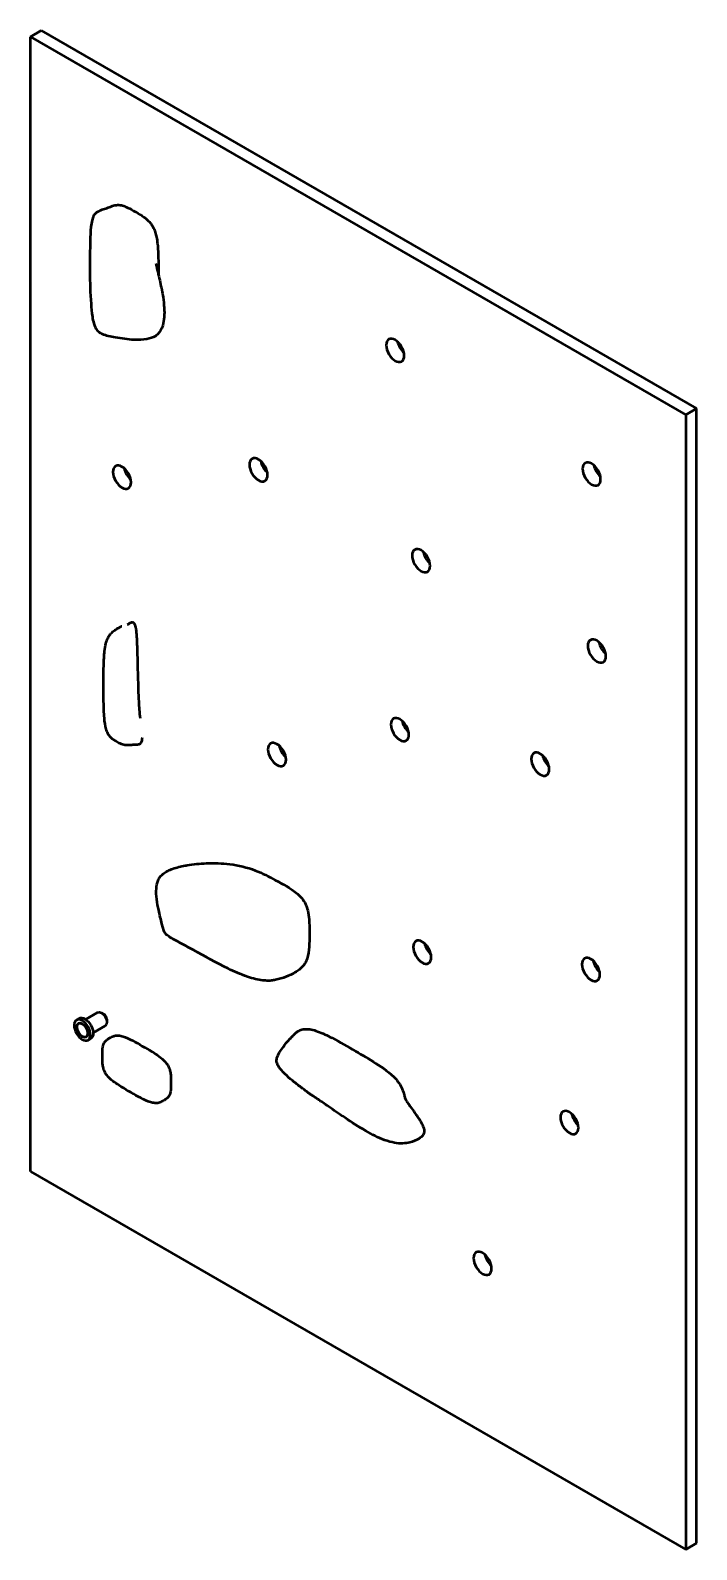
# Model space of a CAD drawing. Header units: millimetres. Extents: x 174 to 260, y 46 to 243.
import ezdxf

# ---------------------------------------------------------------- set-up
doc = ezdxf.new("R2010")
doc.units = ezdxf.units.MM
doc.header["$LTSCALE"] = 0.75
doc.layers.add('Visible', color=7, linetype='Continuous', lineweight=50)

msp = doc.modelspace()

# ---------------------------------------------------------------- linework, layer by layer
at = {"layer": 'Visible', "extrusion": (-0.707107, -0.408248, 0.57735)}
for p, q in [((175.53, 243.14, -7.51), (174.11, 242.32, -6.35)), ((174.11, 242.32, -6.35), (258.97, 193.33, 62.93)), ((174.11, 95.35, -110.27), (174.11, 242.32, -6.35)), ((175.53, 243.14, -7.51), (260.38, 194.15, 61.78)), ((260.38, 194.15, 61.78), (258.97, 193.33, 62.93)), ((258.97, 193.33, 62.93), (258.97, 46.36, -40.99)), ((260.38, 47.18, -42.15), (260.38, 194.15, 61.78)), ((180.09, 114.95, 56.4), (180.44, 115.15, 56.11)), ((181.25, 115.04, 55.65), (182.81, 115.95, 54.37)), ((182.25, 113.31, 55.65), (183.81, 114.21, 54.37)), ((183.67, 115.69, 54.37), (183.31, 115.9, 54.95)), ((184.02, 115.08, 54.37), (184.02, 114.67, 54.95)), ((181.59, 112.35, 56.4), (181.94, 112.56, 56.11)), ((174.11, 95.35, -110.27), (258.97, 46.36, -40.99)), ((258.97, 46.36, -40.99), (260.38, 47.18, -42.15))]:
    msp.add_line(p, q, dxfattribs=at)
at = {"layer": 'Visible', "extrusion": (0.707107, 0.408248, -0.57735)}
for centre, radius in [((63.99, 187.51, 225.71), 1.65), ((67.46, 120.21, 225.71), 1.65), ((59.44, 147.54, 225.71), 1.65), ((37.4, 211.78, 225.71), 1.65), ((38.72, 168.94, 225.71), 1.65), ((17.21, 192.93, 225.71), 1.65), ((21.15, 145.87, 225.71), 1.65), ((26.31, 119.2, 225.71), 1.65), ((8.19, 169.26, 225.71), 1.65), ((-5.26, 125.25, 225.71), 1.65), ((-18.13, 156.07, 225.71), 1.65), ((8.01, 169.27, 141.71), 1.5), ((8.01, 169.27, 141.71), 1), ((-33.91, 134.72, 225.71), 1.65), ((-44.08, 102.07, 225.71), 1.65)]:
    msp.add_circle(centre, radius, dxfattribs=at)
at = {"layer": 'Visible', "extrusion": (-0.707107, -0.408248, 0.57735)}
msp.add_circle((-8.01, 169.27, -141.71), 1, dxfattribs=at)
for centre, radius, start, end in [((-63.99, 187.51, -227.71), 1.65, 238.8277, 301.1723), ((-59.44, 147.54, -227.71), 1.65, 238.8277, 301.1723), ((-67.46, 120.21, -227.71), 1.65, 238.8277, 301.1723), ((-37.4, 211.78, -227.71), 1.65, 238.8277, 301.1723), ((-38.72, 168.94, -227.71), 1.65, 238.8277, 301.1723), ((-17.21, 192.93, -227.71), 1.65, 238.8277, 301.1723), ((-21.15, 145.87, -227.71), 1.65, 238.8277, 301.1723), ((-26.31, 119.2, -227.71), 1.65, 238.8277, 301.1723), ((-8.19, 169.26, -227.71), 1.65, 238.8277, 301.1723), ((5.26, 125.25, -227.71), 1.65, 238.8277, 301.1723), ((18.13, 156.07, -227.71), 1.65, 238.8277, 301.1723), ((-8.01, 169.27, -145.71), 0.5, 45, 135), ((33.91, 134.72, -227.71), 1.65, 238.8277, 301.1723), ((44.08, 102.07, -227.71), 1.65, 238.8277, 301.1723)]:
    msp.add_arc(centre, radius, start, end, dxfattribs=at)
at = {"layer": 'Visible', "extrusion": (0.707107, 0.408248, -0.57735)}
for centre, radius in [((8.01, 169.27, 142.21), 1.5), ((8.01, 169.27, 145.21), 1)]:
    msp.add_arc(centre, radius, 0, 180, dxfattribs=at)
at = {"layer": 'Visible'}
for points, knots in [([(182.87, 219.68, -5.15), (182.94, 219.72, -5.14), (183.01, 219.76, -5.13), (183.19, 219.84, -5.14), (183.29, 219.88, -5.15), (183.61, 219.99, -5.21), (183.82, 220.06, -5.29), (184.12, 220.16, -5.44), (184.22, 220.19, -5.51), (184.42, 220.27, -5.66), (184.54, 220.31, -5.72), (184.72, 220.38, -5.79), (184.79, 220.41, -5.81), (184.99, 220.47, -5.83), (185.12, 220.5, -5.83), (185.35, 220.53, -5.78), (185.45, 220.54, -5.75), (185.67, 220.53, -5.65), (185.79, 220.51, -5.59), (186.11, 220.44, -5.41), (186.3, 220.37, -5.29), (186.82, 220.14, -4.93), (187.14, 219.96, -4.69), (187.82, 219.57, -4.15), (188.19, 219.37, -3.85), (188.86, 218.92, -3.43), (189.16, 218.69, -3.28), (189.55, 218.29, -3.17), (189.67, 218.14, -3.15), (189.91, 217.8, -3.15), (190.03, 217.59, -3.18), (190.16, 217.31, -3.23), (190.19, 217.23, -3.25), (190.21, 217.16, -3.27)], [0, 0, 0, 0, 0.245494, 0.245494, 0.581121, 0.581121, 1.262702, 1.262702, 1.645893, 1.645893, 2.043058, 2.043058, 2.276237, 2.276237, 2.660447, 2.660447, 2.984312, 2.984312, 3.388925, 3.388925, 4.096166, 4.096166, 5.411177, 5.411177, 6.946444, 6.946444, 8.12673, 8.12673, 8.676003, 8.676003, 9.391431, 9.391431, 9.629002, 9.629002, 9.629002, 9.629002]), ([(182.37, 205.15, -15.51), (182.28, 205.46, -15.35), (182.23, 205.75, -15.14), (182.1, 206.61, -14.55), (182.05, 207.17, -14.15), (181.9, 209.11, -12.78), (181.87, 210.48, -11.8), (181.84, 213.05, -9.96), (181.85, 214.24, -9.1), (181.93, 216.62, -7.36), (181.89, 217.84, -6.46), (182.28, 218.98, -5.61)], [0, 0, 0, 0, 1.083417, 1.083417, 3.151103, 3.151103, 8.205975, 8.205975, 12.620974, 12.620974, 17.056278, 17.056278, 17.056278, 17.056278]), ([(182.28, 218.98, -5.61), (182.32, 219.1, -5.51), (182.37, 219.22, -5.41), (182.49, 219.4, -5.28), (182.56, 219.46, -5.24), (182.68, 219.56, -5.2), (182.74, 219.6, -5.18), (182.82, 219.65, -5.16), (182.85, 219.67, -5.16), (182.87, 219.68, -5.15)], [0, 0, 0, 0, 0.481013, 0.481013, 0.756302, 0.756302, 0.97771, 0.97771, 1.058541, 1.058541, 1.058541, 1.058541]), ([(190.21, 217.16, -3.27), (190.26, 217.05, -3.31), (190.29, 216.94, -3.36), (190.39, 216.62, -3.52), (190.43, 216.41, -3.62), (190.59, 215.56, -4.05), (190.63, 214.93, -4.42), (190.7, 213.39, -5.4), (190.69, 212.48, -6.03), (190.69, 211.55, -6.68), (190.69, 211.52, -6.7), (190.69, 211.49, -6.72)], [0, 0, 0, 0, 0.380329, 0.380329, 1.101522, 1.101522, 3.271235, 3.271235, 6.58226, 6.58226, 6.692246, 6.692246, 6.692246, 6.692246]), ([(190.36, 212.91, -2.87), (190.36, 212.91, -2.84), (190.36, 212.91, -2.82), (190.37, 212.9, -2.74), (190.37, 212.88, -2.7), (190.38, 212.83, -2.62), (190.39, 212.8, -2.59), (190.4, 212.74, -2.52), (190.41, 212.69, -2.49), (190.43, 212.59, -2.43), (190.45, 212.52, -2.4), (190.49, 212.35, -2.35), (190.51, 212.24, -2.33), (190.58, 211.94, -2.29), (190.63, 211.75, -2.29), (190.76, 211.21, -2.32), (190.84, 210.86, -2.38), (191.06, 209.85, -2.62), (191.19, 209.2, -2.85), (191.43, 207.66, -3.52), (191.5, 206.77, -4.01), (191.41, 205.6, -4.89), (191.35, 205.24, -5.2), (191.11, 204.44, -6.03), (190.87, 204.03, -6.58), (190.48, 203.68, -7.29), (190.39, 203.61, -7.43), (190.3, 203.55, -7.58)], [20.573225, 20.573225, 20.573225, 20.573225, 20.65386, 20.65386, 20.798262, 20.798262, 20.927794, 20.927794, 21.081856, 21.081856, 21.298631, 21.298631, 21.639476, 21.639476, 22.225254, 22.225254, 23.308385, 23.308385, 25.402203, 25.402203, 28.388748, 28.388748, 29.806612, 29.806612, 31.919633, 31.919633, 32.456042, 32.456042, 32.456042, 32.456042]), ([(190.3, 203.55, -7.58), (189.98, 203.34, -8.11), (189.59, 203.22, -8.65), (188.68, 203.04, -9.87), (188.13, 203.03, -10.55), (186.77, 203.09, -12.15), (185.95, 203.21, -13.07), (184.81, 203.42, -14.3), (184.51, 203.48, -14.63), (183.95, 203.6, -15.19), (183.71, 203.66, -15.43), (183.36, 203.81, -15.68), (183.27, 203.86, -15.74), (183.12, 203.95, -15.81), (183.06, 204, -15.83), (182.93, 204.11, -15.86), (182.86, 204.19, -15.86), (182.74, 204.35, -15.84), (182.69, 204.42, -15.83), (182.57, 204.63, -15.76), (182.51, 204.76, -15.71), (182.43, 204.98, -15.61), (182.4, 205.07, -15.56), (182.37, 205.15, -15.51)], [0, 0, 0, 0, 1.985732, 1.985732, 4.603565, 4.603565, 8.298263, 8.298263, 9.660598, 9.660598, 10.68625, 10.68625, 11.025423, 11.025423, 11.256045, 11.256045, 11.566028, 11.566028, 11.844135, 11.844135, 12.307995, 12.307995, 12.608196, 12.608196, 12.608196, 12.608196]), ([(183.9, 163.73, -45.96), (183.95, 163.94, -45.82), (184.03, 164.17, -45.71), (184.19, 164.51, -45.56), (184.27, 164.64, -45.51), (184.42, 164.87, -45.44), (184.5, 164.96, -45.42), (184.72, 165.2, -45.38), (184.88, 165.33, -45.39), (185.18, 165.54, -45.47), (185.32, 165.63, -45.53), (185.59, 165.78, -45.7), (185.72, 165.87, -45.78), (185.9, 165.96, -45.83), (185.92, 165.97, -45.83), (185.95, 165.98, -45.84)], [0, 0, 0, 0, 0.774542, 0.774542, 1.243858, 1.243858, 1.613456, 1.613456, 2.216366, 2.216366, 2.742104, 2.742104, 3.26655, 3.26655, 3.35081, 3.35081, 3.35081, 3.35081]), ([(186.7, 166.18, -43.42), (186.7, 166.18, -43.34), (186.7, 166.18, -43.26), (186.73, 166.2, -42.89), (186.79, 166.24, -42.61), (186.98, 166.36, -41.96), (187.11, 166.45, -41.59), (187.3, 166.48, -41.09), (187.35, 166.48, -40.96), (187.43, 166.44, -40.79), (187.44, 166.43, -40.75), (187.48, 166.4, -40.68), (187.5, 166.39, -40.65), (187.55, 166.33, -40.57), (187.57, 166.29, -40.53), (187.62, 166.2, -40.48), (187.64, 166.15, -40.46), (187.67, 166.05, -40.44), (187.69, 166, -40.44), (187.72, 165.89, -40.45), (187.73, 165.82, -40.46), (187.77, 165.61, -40.51), (187.79, 165.47, -40.55), (187.84, 165.05, -40.72), (187.86, 164.78, -40.86), (187.87, 164.54, -41.04)], [6.200335, 6.200335, 6.200335, 6.200335, 6.435892, 6.435892, 7.315826, 7.315826, 8.502743, 8.502743, 8.917548, 8.917548, 9.060341, 9.060341, 9.177616, 9.177616, 9.368989, 9.368989, 9.531882, 9.531882, 9.677502, 9.677502, 9.89012, 9.89012, 10.334345, 10.334345, 11.237335, 11.237335, 11.237335, 11.237335]), ([(187.87, 164.54, -41.04), (187.89, 164.33, -41.21), (187.89, 164.15, -41.42), (187.91, 163.7, -41.97), (187.92, 163.44, -42.32), (187.95, 162.54, -43.29), (187.97, 161.89, -43.89), (188.01, 160.09, -45.46), (188.04, 158.89, -46.39), (188.09, 157.22, -47.98), (188.11, 156.7, -48.6), (188.18, 155.55, -50.01), (188.23, 154.82, -50.73), (188.31, 154.04, -51.38)], [0, 0, 0, 0, 0.807371, 0.807371, 2.134916, 2.134916, 4.772572, 4.772572, 9.304452, 9.304452, 11.70842, 11.70842, 14.760392, 14.760392, 14.760392, 14.760392]), ([(183.94, 152.62, -53.49), (183.8, 153.09, -53.19), (183.73, 153.58, -52.9), (183.63, 154.76, -52.09), (183.61, 155.47, -51.6), (183.58, 157.76, -50), (183.57, 159.34, -48.87), (183.63, 161.53, -47.36), (183.66, 162.13, -46.94), (183.73, 162.74, -46.55)], [0, 0, 0, 0, 1.713684, 1.713684, 4.293457, 4.293457, 10.107248, 10.107248, 12.296055, 12.296055, 12.296055, 12.296055]), ([(187.39, 150.59, -52.59), (187.31, 150.58, -52.68), (187.21, 150.57, -52.77), (186.99, 150.55, -52.9), (186.87, 150.54, -52.96), (186.57, 150.53, -53.06), (186.4, 150.54, -53.12), (186, 150.63, -53.27), (185.78, 150.73, -53.37), (185.48, 150.88, -53.55), (185.39, 150.94, -53.62), (185.16, 151.07, -53.8), (185.01, 151.15, -53.89), (184.79, 151.31, -53.96), (184.73, 151.36, -53.97), (184.57, 151.49, -53.98), (184.49, 151.58, -53.97), (184.33, 151.77, -53.92), (184.26, 151.88, -53.88), (184.11, 152.14, -53.76), (184.04, 152.31, -53.68), (183.97, 152.52, -53.55), (183.95, 152.57, -53.52), (183.94, 152.62, -53.49)], [0, 0, 0, 0, 0.374993, 0.374993, 0.776961, 0.776961, 1.324562, 1.324562, 2.084347, 2.084347, 2.465064, 2.465064, 3.04185, 3.04185, 3.288933, 3.288933, 3.656352, 3.656352, 4.048019, 4.048019, 4.633702, 4.633702, 4.818694, 4.818694, 4.818694, 4.818694]), ([(188.56, 151.36, -52.78), (188.56, 151.3, -52.74), (188.55, 151.23, -52.7), (188.53, 151.12, -52.6), (188.52, 151.07, -52.54), (188.49, 150.97, -52.39), (188.46, 150.92, -52.3), (188.41, 150.83, -52.13), (188.38, 150.78, -52.05), (188.32, 150.73, -51.94), (188.3, 150.71, -51.91), (188.25, 150.68, -51.86), (188.23, 150.67, -51.84), (188.19, 150.65, -51.82), (188.17, 150.65, -51.82), (188.14, 150.64, -51.81), (188.13, 150.63, -51.82), (188.09, 150.63, -51.82), (188.08, 150.62, -51.83), (188.04, 150.62, -51.84), (188.02, 150.61, -51.85), (187.97, 150.61, -51.89), (187.95, 150.61, -51.91), (187.87, 150.6, -51.99), (187.83, 150.6, -52.04), (187.65, 150.6, -52.26), (187.53, 150.6, -52.43), (187.39, 150.59, -52.59)], [0, 0, 0, 0, 0.227085, 0.227085, 0.45651, 0.45651, 0.77294, 0.77294, 1.061415, 1.061415, 1.17883, 1.17883, 1.27768, 1.27768, 1.320546, 1.320546, 1.375515, 1.375515, 1.426789, 1.426789, 1.493551, 1.493551, 1.600328, 1.600328, 1.810463, 1.810463, 2.440617, 2.440617, 2.440617, 2.440617]), ([(188.57, 151.49, -52.88), (188.57, 151.48, -52.88), (188.57, 151.48, -52.88), (188.57, 151.44, -52.85), (188.56, 151.4, -52.81), (188.56, 151.36, -52.78)], [17.8400094, 17.8400094, 17.8400094, 17.8400094, 17.8502654, 17.8502654, 18.0013781, 18.0013781, 18.0013781, 18.0013781]), ([(190.48, 130.6, 31.88), (190.42, 131.05, 31.95), (190.39, 131.51, 32.04), (190.45, 132.33, 32.19), (190.51, 132.69, 32.27), (190.72, 133.19, 32.36), (190.82, 133.36, 32.39), (191.05, 133.65, 32.39), (191.18, 133.78, 32.38), (191.5, 134.04, 32.33), (191.7, 134.17, 32.35), (192.11, 134.38, 32.34), (192.32, 134.47, 32.33), (193.06, 134.73, 32.33), (193.61, 134.86, 32.37), (194.23, 134.97, 32.46), (194.32, 134.99, 32.47), (194.4, 135, 32.49)], [0, 0, 0, 0, 1.393918, 1.393918, 2.491571, 2.491571, 3.059139, 3.059139, 3.602564, 3.602564, 4.309004, 4.309004, 4.992357, 4.992357, 6.65439, 6.65439, 6.91771, 6.91771, 6.91771, 6.91771]), ([(194.4, 135, 32.49), (195.25, 135.14, 32.64), (196.09, 135.22, 32.89), (197.93, 135.3, 33.54), (198.95, 135.27, 33.95), (201.08, 135.01, 34.95), (202.18, 134.73, 35.61), (204.14, 133.98, 36.9), (205, 133.53, 37.6), (206.77, 132.57, 39.13), (207.77, 132.08, 39.95), (208.7, 131.28, 40.52)], [0, 0, 0, 0, 2.619044, 2.619044, 5.865734, 5.865734, 9.742153, 9.742153, 13.271211, 13.271211, 17.331859, 17.331859, 17.331859, 17.331859]), ([(199.73, 121.61, 36.78), (198.18, 122.36, 35.83), (196.71, 123.18, 34.83), (194.34, 124.5, 33.14), (193.42, 124.98, 32.46), (192.33, 125.6, 31.58), (192.13, 125.72, 31.41), (191.87, 125.9, 31.17), (191.81, 125.95, 31.1), (191.69, 126.05, 31), (191.65, 126.1, 30.96), (191.57, 126.2, 30.9), (191.54, 126.24, 30.88), (191.46, 126.37, 30.85), (191.42, 126.47, 30.85), (191.35, 126.65, 30.87), (191.32, 126.75, 30.89), (191.24, 127.03, 30.96), (191.2, 127.23, 31.02), (191.01, 128, 31.28), (190.86, 128.58, 31.46), (190.63, 129.64, 31.7), (190.54, 130.11, 31.81), (190.48, 130.6, 31.88)], [0, 0, 0, 0, 5.87109, 5.87109, 9.59778, 9.59778, 10.45943, 10.45943, 10.782672, 10.782672, 11.014691, 11.014691, 11.187617, 11.187617, 11.486242, 11.486242, 11.780605, 11.780605, 12.405246, 12.405246, 14.277261, 14.277261, 15.753244, 15.753244, 15.753244, 15.753244]), ([(208.7, 131.28, 40.52), (208.89, 131.11, 40.64), (209.08, 130.93, 40.75), (209.44, 130.5, 40.87), (209.61, 130.23, 40.87), (209.87, 129.69, 40.84), (209.96, 129.42, 40.77), (210.02, 129.16, 40.67)], [0, 0, 0, 0, 0.82592, 0.82592, 1.749542, 1.749542, 2.604174, 2.604174, 2.604174, 2.604174]), ([(210.02, 129.16, 40.67), (210.11, 128.77, 40.52), (210.17, 128.38, 40.33), (210.24, 127.42, 39.8), (210.24, 126.86, 39.43), (210.24, 125.33, 38.37), (210.29, 124.32, 37.69), (209.99, 123.05, 37.1), (209.92, 122.83, 37), (209.76, 122.47, 36.91), (209.69, 122.34, 36.88), (209.55, 122.11, 36.86), (209.48, 122.01, 36.86), (209.29, 121.8, 36.89), (209.18, 121.68, 36.92), (208.89, 121.43, 37.04), (208.71, 121.3, 37.1), (208.3, 121.05, 37.31), (208.06, 120.92, 37.45), (207.4, 120.62, 37.89), (207.01, 120.47, 38.25), (206.34, 120.26, 38.66), (206.1, 120.19, 38.77), (205.69, 120.11, 38.9), (205.52, 120.08, 38.94), (205.08, 120.04, 38.99), (204.81, 120.04, 38.99), (204.43, 120.06, 38.97), (204.31, 120.06, 38.95), (204.2, 120.08, 38.94)], [0, 0, 0, 0, 1.284867, 1.284867, 3.30094, 3.30094, 6.865333, 6.865333, 7.606082, 7.606082, 8.06398, 8.06398, 8.417934, 8.417934, 8.917437, 8.917437, 9.597396, 9.597396, 10.505528, 10.505528, 12.147952, 12.147952, 12.939224, 12.939224, 13.468696, 13.468696, 14.27442, 14.27442, 14.616467, 14.616467, 14.616467, 14.616467]), ([(204.2, 120.08, 38.94), (203.87, 120.11, 38.89), (203.56, 120.17, 38.78), (202.9, 120.33, 38.51), (202.55, 120.44, 38.34), (201.34, 120.86, 37.75), (200.52, 121.23, 37.27), (199.73, 121.61, 36.78)], [0, 0, 0, 0, 1.000345, 1.000345, 2.203022, 2.203022, 5.231309, 5.231309, 5.231309, 5.231309]), ([(184.04, 107.76, -84.46), (183.97, 107.85, -84.49), (183.9, 107.94, -84.5), (183.77, 108.17, -84.52), (183.7, 108.31, -84.52), (183.58, 108.64, -84.49), (183.54, 108.83, -84.44), (183.47, 109.2, -84.3), (183.46, 109.39, -84.21), (183.43, 109.87, -83.94), (183.44, 110.16, -83.73), (183.44, 110.8, -83.29), (183.44, 111.15, -83.06), (183.53, 111.61, -82.77), (183.55, 111.72, -82.7), (183.64, 111.93, -82.58), (183.69, 112.04, -82.53), (183.8, 112.18, -82.47), (183.84, 112.23, -82.46), (183.95, 112.34, -82.44), (184.02, 112.39, -82.45), (184.15, 112.49, -82.48), (184.22, 112.53, -82.51), (184.31, 112.59, -82.56), (184.35, 112.61, -82.59), (184.46, 112.67, -82.68), (184.54, 112.72, -82.73), (184.72, 112.8, -82.78), (184.81, 112.84, -82.79), (184.98, 112.9, -82.78), (185.06, 112.92, -82.76), (185.17, 112.94, -82.73), (185.19, 112.94, -82.72), (185.21, 112.95, -82.71)], [0, 0, 0, 0, 0.346684, 0.346684, 0.798324, 0.798324, 1.394406, 1.394406, 2.011181, 2.011181, 3.067642, 3.067642, 4.327229, 4.327229, 4.715776, 4.715776, 5.098002, 5.098002, 5.29801, 5.29801, 5.548483, 5.548483, 5.791765, 5.791765, 5.934663, 5.934663, 6.251047, 6.251047, 6.536483, 6.536483, 6.798897, 6.798897, 6.869469, 6.869469, 6.869469, 6.869469]), ([(185.21, 112.95, -82.71), (185.31, 112.96, -82.67), (185.41, 112.96, -82.64), (185.62, 112.95, -82.54), (185.72, 112.93, -82.48), (186.02, 112.87, -82.28), (186.2, 112.8, -82.15), (186.82, 112.57, -81.69), (187.24, 112.35, -81.36), (188.5, 111.65, -80.36), (189.34, 111.18, -79.66), (190.44, 110.48, -78.81), (190.71, 110.3, -78.61), (191.23, 109.89, -78.26), (191.48, 109.67, -78.06), (191.71, 109.38, -77.96)], [0, 0, 0, 0, 0.321159, 0.321159, 0.684148, 0.684148, 1.392788, 1.392788, 3.104355, 3.104355, 6.669685, 6.669685, 7.781743, 7.781743, 8.92024, 8.92024, 8.92024, 8.92024]), ([(207.16, 111.89, -50.15), (207.21, 111.95, -50.12), (207.26, 112.01, -50.09), (207.35, 112.11, -50.06), (207.4, 112.16, -50.05), (207.49, 112.25, -50.06), (207.53, 112.3, -50.08), (207.64, 112.42, -50.13), (207.71, 112.49, -50.18), (207.78, 112.57, -50.26), (207.8, 112.59, -50.28), (207.82, 112.61, -50.3)], [0, 0, 0, 0, 0.235758, 0.235758, 0.433273, 0.433273, 0.633466, 0.633466, 0.94229, 0.94229, 1.038996, 1.038996, 1.038996, 1.038996]), ([(207.82, 112.61, -50.3), (207.87, 112.66, -50.36), (207.92, 112.72, -50.41), (208.02, 112.82, -50.56), (208.08, 112.88, -50.66), (208.19, 112.99, -50.9), (208.25, 113.04, -51.07), (208.33, 113.13, -51.3), (208.36, 113.16, -51.37), (208.43, 113.23, -51.5), (208.48, 113.28, -51.56), (208.58, 113.37, -51.65), (208.64, 113.41, -51.67), (208.75, 113.49, -51.71), (208.81, 113.53, -51.71), (208.96, 113.61, -51.71), (209.04, 113.65, -51.7), (209.23, 113.71, -51.66), (209.33, 113.74, -51.62), (209.56, 113.78, -51.52), (209.69, 113.79, -51.47), (209.82, 113.79, -51.41)], [0, 0, 0, 0, 0.284408, 0.284408, 0.634288, 0.634288, 1.172907, 1.172907, 1.410875, 1.410875, 1.679088, 1.679088, 1.895108, 1.895108, 2.116431, 2.116431, 2.384228, 2.384228, 2.724889, 2.724889, 3.144499, 3.144499, 3.144499, 3.144499]), ([(209.82, 113.79, -51.41), (210.05, 113.79, -51.31), (210.26, 113.76, -51.18), (210.75, 113.67, -50.85), (211.02, 113.58, -50.65), (211.94, 113.25, -49.97), (212.56, 112.95, -49.47), (214.21, 112.09, -48.16), (215.21, 111.5, -47.35), (217.09, 110.41, -45.82), (217.98, 109.9, -45.1), (219.76, 108.77, -43.72), (220.67, 108.18, -42.96), (221.46, 107.28, -42.54)], [0, 0, 0, 0, 0.743467, 0.743467, 1.786363, 1.786363, 4.335729, 4.335729, 8.579468, 8.579468, 12.334311, 12.334311, 16.135887, 16.135887, 16.135887, 16.135887]), ([(209.43, 106.03, -51.6), (209.41, 106.05, -51.58), (209.39, 106.06, -51.56), (209.33, 106.1, -51.54), (209.3, 106.13, -51.53), (209.22, 106.19, -51.52), (209.17, 106.23, -51.52), (209.01, 106.35, -51.52), (208.9, 106.43, -51.54), (208.55, 106.71, -51.61), (208.3, 106.9, -51.69), (207.72, 107.38, -51.88), (207.39, 107.67, -52.01), (206.89, 108.16, -52.17), (206.71, 108.35, -52.23), (206.45, 108.66, -52.28), (206.36, 108.78, -52.29), (206.21, 109.01, -52.28), (206.14, 109.13, -52.27), (206.07, 109.32, -52.22), (206.04, 109.39, -52.19), (206, 109.55, -52.12), (205.99, 109.65, -52.06), (206, 109.85, -51.93), (206.01, 109.94, -51.85), (206.07, 110.17, -51.64), (206.13, 110.3, -51.51), (206.31, 110.66, -51.14), (206.46, 110.88, -50.9), (206.79, 111.36, -50.47), (206.96, 111.63, -50.28), (207.16, 111.89, -50.15)], [0, 0, 0, 0, 0.094574, 0.094574, 0.211091, 0.211091, 0.409292, 0.409292, 0.805824, 0.805824, 1.782395, 1.782395, 3.136015, 3.136015, 3.934093, 3.934093, 4.367825, 4.367825, 4.777911, 4.777911, 4.994176, 4.994176, 5.333694, 5.333694, 5.709054, 5.709054, 6.272115, 6.272115, 7.35399, 7.35399, 8.435602, 8.435602, 8.435602, 8.435602]), ([(191.71, 109.38, -77.96), (191.78, 109.3, -77.93), (191.85, 109.2, -77.92), (191.98, 108.97, -77.9), (192.05, 108.83, -77.9), (192.17, 108.51, -77.93), (192.22, 108.32, -77.99), (192.28, 107.94, -78.12), (192.29, 107.76, -78.21), (192.32, 107.27, -78.49), (192.32, 106.98, -78.69), (192.31, 106.35, -79.13), (192.31, 105.99, -79.36), (192.23, 105.53, -79.65), (192.2, 105.43, -79.72), (192.12, 105.21, -79.84), (192.06, 105.11, -79.89), (191.95, 104.96, -79.95), (191.91, 104.91, -79.97), (191.8, 104.8, -79.98), (191.73, 104.75, -79.98), (191.6, 104.66, -79.94), (191.54, 104.62, -79.92), (191.44, 104.56, -79.86), (191.4, 104.54, -79.83), (191.29, 104.48, -79.75), (191.21, 104.43, -79.7), (191.04, 104.34, -79.64), (190.95, 104.3, -79.64), (190.77, 104.24, -79.65), (190.69, 104.22, -79.66), (190.58, 104.2, -79.7), (190.56, 104.2, -79.7), (190.54, 104.2, -79.71)], [0, 0, 0, 0, 0.346684, 0.346684, 0.798324, 0.798324, 1.394406, 1.394406, 2.011181, 2.011181, 3.067642, 3.067642, 4.327229, 4.327229, 4.715776, 4.715776, 5.098002, 5.098002, 5.29801, 5.29801, 5.548483, 5.548483, 5.791765, 5.791765, 5.934663, 5.934663, 6.251047, 6.251047, 6.536483, 6.536483, 6.798897, 6.798897, 6.869469, 6.869469, 6.869469, 6.869469]), ([(190.54, 104.2, -79.71), (190.44, 104.19, -79.75), (190.34, 104.19, -79.78), (190.13, 104.2, -79.88), (190.03, 104.21, -79.95), (189.74, 104.28, -80.14), (189.55, 104.34, -80.27), (188.93, 104.58, -80.73), (188.51, 104.8, -81.06), (187.25, 105.49, -82.07), (186.41, 105.96, -82.77), (185.31, 106.67, -83.61), (185.05, 106.85, -83.81), (184.52, 107.25, -84.16), (184.27, 107.47, -84.37), (184.04, 107.76, -84.46)], [0, 0, 0, 0, 0.321159, 0.321159, 0.684148, 0.684148, 1.392788, 1.392788, 3.104355, 3.104355, 6.669685, 6.669685, 7.781743, 7.781743, 8.92024, 8.92024, 8.92024, 8.92024]), ([(221.46, 107.28, -42.54), (221.63, 107.08, -42.45), (221.8, 106.86, -42.38), (222.13, 106.31, -42.21), (222.29, 105.96, -42.15), (222.45, 105.48, -42.05), (222.48, 105.37, -42.03), (222.53, 105.21, -41.97), (222.54, 105.16, -41.95), (222.56, 105.07, -41.89), (222.57, 105.03, -41.86), (222.59, 104.96, -41.79), (222.59, 104.93, -41.74), (222.61, 104.88, -41.64), (222.61, 104.86, -41.58), (222.62, 104.84, -41.45), (222.62, 104.84, -41.38), (222.62, 104.83, -41.14), (222.62, 104.83, -40.96), (222.63, 104.8, -40.61), (222.64, 104.76, -40.44), (222.71, 104.64, -40.03), (222.76, 104.54, -39.8), (222.93, 104.28, -39.39), (223.04, 104.13, -39.21), (223.34, 103.7, -38.73), (223.54, 103.42, -38.45), (224.01, 102.77, -37.84), (224.28, 102.4, -37.51), (224.66, 101.79, -37.09), (224.78, 101.59, -36.97), (224.93, 101.26, -36.83), (224.97, 101.16, -36.79), (225.04, 100.96, -36.74), (225.07, 100.85, -36.73), (225.09, 100.7, -36.74), (225.1, 100.65, -36.75), (225.1, 100.54, -36.78), (225.1, 100.47, -36.81), (225.08, 100.35, -36.88), (225.06, 100.3, -36.92), (225.02, 100.18, -37.03), (224.99, 100.13, -37.1), (224.91, 100, -37.29), (224.85, 99.93, -37.41), (224.67, 99.75, -37.77), (224.54, 99.66, -38.02), (224.05, 99.36, -38.93), (223.67, 99.2, -39.58), (222.66, 98.95, -41.15), (222, 98.92, -42.08), (220.86, 99.12, -43.37), (220.42, 99.25, -43.8), (219.98, 99.41, -44.21)], [0, 0, 0, 0, 0.840048, 0.840048, 2.003695, 2.003695, 2.361035, 2.361035, 2.535413, 2.535413, 2.678908, 2.678908, 2.846201, 2.846201, 3.026775, 3.026775, 3.235601, 3.235601, 3.758988, 3.758988, 4.295165, 4.295165, 5.041455, 5.041455, 5.829971, 5.829971, 7.161548, 7.161548, 8.849492, 8.849492, 9.647484, 9.647484, 9.999943, 9.999943, 10.313674, 10.313674, 10.461637, 10.461637, 10.674741, 10.674741, 10.882748, 10.882748, 11.159571, 11.159571, 11.608724, 11.608724, 12.494406, 12.494406, 14.809935, 14.809935, 18.143519, 18.143519, 20.02055, 20.02055, 20.02055, 20.02055]), ([(219.98, 99.41, -44.21), (219.18, 99.71, -44.96), (218.38, 100.13, -45.65), (216.64, 101.12, -46.94), (215.73, 101.71, -47.56), (214.11, 102.78, -48.65), (213.4, 103.27, -49.11), (212.46, 103.93, -49.81), (212.2, 104.1, -50.02), (211.81, 104.37, -50.47), (211.67, 104.47, -50.7), (211.38, 104.66, -51.1), (211.23, 104.76, -51.28), (210.94, 104.95, -51.55), (210.8, 105.05, -51.65), (210.54, 105.22, -51.8), (210.43, 105.3, -51.85), (210.21, 105.45, -51.91), (210.11, 105.52, -51.93), (209.96, 105.63, -51.92), (209.91, 105.67, -51.91), (209.78, 105.76, -51.87), (209.71, 105.81, -51.82), (209.58, 105.92, -51.72), (209.51, 105.97, -51.65), (209.43, 106.03, -51.6)], [0, 0, 0, 0, 3.39162, 3.39162, 7.135707, 7.135707, 10.062914, 10.062914, 11.179645, 11.179645, 12.025508, 12.025508, 12.770885, 12.770885, 13.348558, 13.348558, 13.804337, 13.804337, 14.156884, 14.156884, 14.363311, 14.363311, 14.644989, 14.644989, 14.974275, 14.974275, 14.974275, 14.974275])]:
    msp.add_open_spline(points, degree=3, knots=knots, dxfattribs=at)
for points in [[(186.71, 166.19, -44.76), (186.71, 166.19, -44.74), (186.71, 166.19, -44.71), (186.72, 166.19, -44.69)], [(183.73, 162.74, -46.55), (183.76, 163.07, -46.34), (183.82, 163.41, -46.17), (183.9, 163.73, -45.96)]]:
    msp.add_open_spline(points, degree=3, dxfattribs=at)

doc.saveas('drawing.dxf')
